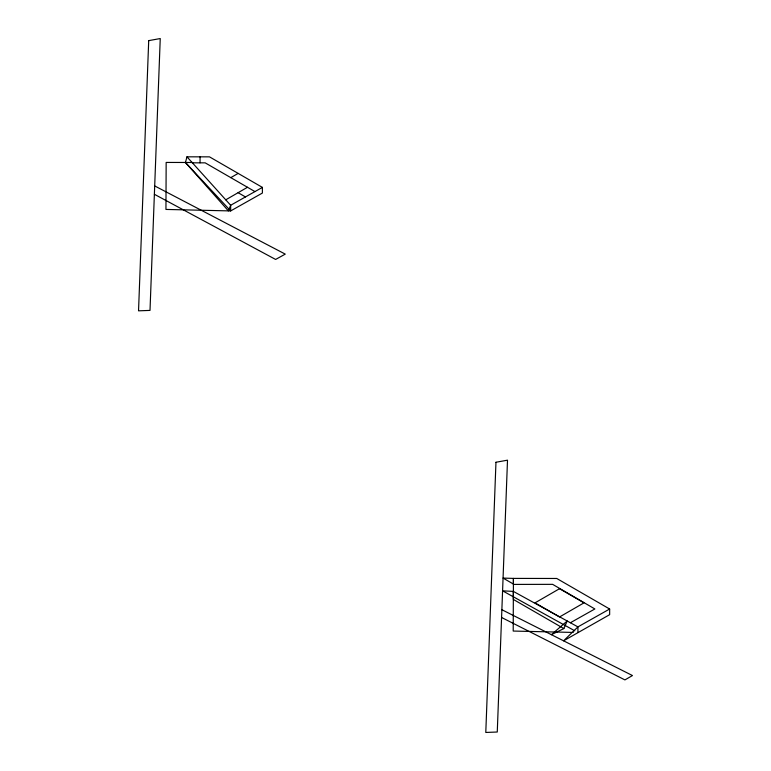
<?xml version="1.0" encoding="UTF-8"?>
<svg xmlns="http://www.w3.org/2000/svg" width="771" height="771" viewBox="0 0 771 771"><rect width="100%" height="100%" fill="white"/><g stroke="black" fill="none" stroke-linecap="round" stroke-linejoin="round"><path stroke-width="1.16" d="M200.046 162.835L200.075 156.841M513.38 592.33L513.419 578.404L503.068 578.086L513.419 584.061L513.419 578.404L556.749 578.472L609.649 609.013L609.649 614.67L563.582 640.817L577.922 626.89L609.649 609.013M262.391 187.392L230.664 205.269L228.389 210.878L185.445 162.479L186.977 156.821L209.49 156.85L262.391 187.392L262.391 193.049L230.664 210.926L165.948 209.433L166.16 162.44L192.663 162.488M563.852 628.587L567.196 620.992L551.39 634.678L563.852 628.587L513.351 599.433L513.361 591.405L502.586 590.837L574.8 630.823M230.799 177.638L238.143 173.398M225.758 199.824L247.491 187.276M570.386 622.746L594.865 608.965L552.634 584.351L513.39 584.408M192.393 162.826L205.173 162.845L254.95 191.584M573.219 632.432L513.207 631.054L513.361 591.405L577.922 626.89L577.922 632.548M501.873 609.707L632.461 675.55L624.915 679.906L501.584 617.475M154.701 185.936L285.26 254.112L275.623 259.451L154.383 194.282M238.114 192.692L245.457 196.933M185.445 162.479L230.664 210.926L230.664 205.269L186.977 156.821M148.707 40.632L138.539 310.829L150.008 310.405L160.243 38.55L148.707 40.632M495.965 462.253L485.788 732.45L497.266 732.016L507.501 460.171L495.965 462.253M559.524 588.707L535.035 602.845L559.524 616.983L584.013 602.845L559.524 588.707"/></g></svg>
